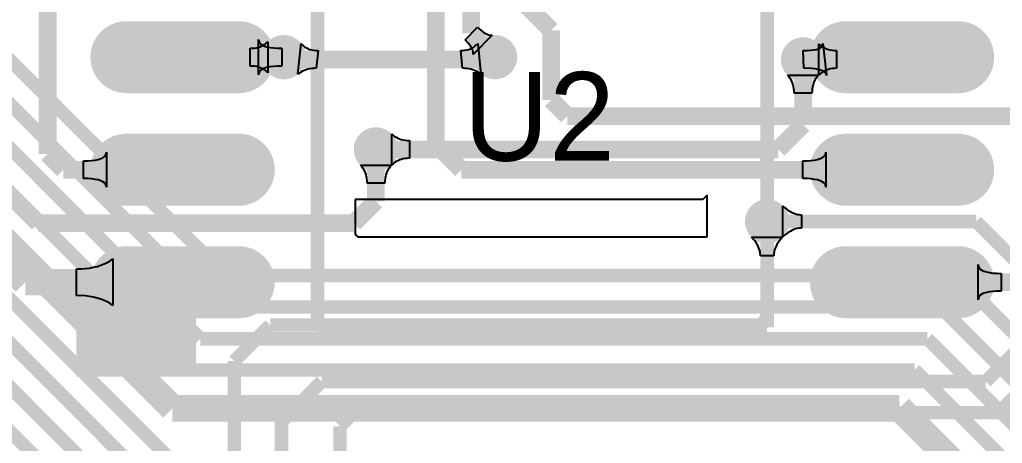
# Model space of a CAD drawing. Extents: x 53.3 to 135, y 28 to 125.4.
# Drawn here: x 95.95 to 107.05, y 76.39 to 81.17 of the extents above; entities that cross this region are included whole.
import ezdxf

# ---------------------------------------------------------------- set-up
doc = ezdxf.new("R2010")
doc.units = 0
doc.header["$MEASUREMENT"] = 0
for name, color, linetype in [('BOTTOMLAYER', 5, 'CONTINUOUS'), ('MULTILAYER', 9, 'CONTINUOUS'), ('TOPLAYER', 1, 'CONTINUOUS'), ('TOPOVERLAY', 2, 'CONTINUOUS'), ('TOPPASTE', 8, 'CONTINUOUS'), ('TOPSOLDER', 216, 'CONTINUOUS')]:
    doc.layers.add(name, color=color, linetype=linetype)

msp = doc.modelspace()

# ---------------------------------------------------------------- linework, layer by layer
at = {"layer": 'BOTTOMLAYER'}
for p, q in [((99.092832, 80.554368), (99.128392, 80.902556)), ((99.128392, 80.902556), (99.142012, 80.887098)), ((99.142012, 80.887098), (99.156898, 80.873267)), ((99.156898, 80.873267), (99.173053, 80.861063)), ((99.173053, 80.861063), (99.190475, 80.850489)), ((99.190475, 80.850489), (99.209164, 80.841538)), ((99.209164, 80.841538), (99.229118, 80.834217)), ((99.229118, 80.834217), (99.25034, 80.828523)), ((99.25034, 80.828523), (99.272829, 80.824454)), ((99.272829, 80.824454), (99.296586, 80.822013)), ((100.957014, 80.822013), (100.980771, 80.824454)), ((100.980771, 80.824454), (101.00326, 80.828523)), ((101.00326, 80.828523), (101.024482, 80.834217)), ((101.024482, 80.834217), (101.044436, 80.841538)), ((101.044436, 80.841538), (101.063125, 80.850489)), ((101.063125, 80.850489), (101.080547, 80.861063)), ((101.080547, 80.861063), (101.096702, 80.873267)), ((101.096702, 80.873267), (101.111588, 80.887098)), ((101.111588, 80.887098), (101.125208, 80.902556)), ((101.125208, 80.902556), (101.160768, 80.554368)), ((99.296586, 80.822013), (99.32161, 80.8212)), ((99.32161, 80.8212), (99.299273, 80.6212)), ((100.93199, 80.8212), (100.957014, 80.822013)), ((100.954327, 80.6212), (100.93199, 80.8212)), ((99.184633, 80.604492), (99.164445, 80.597141)), ((99.205735, 80.610507), (99.184633, 80.604492)), ((99.227749, 80.615185), (99.205735, 80.610507)), ((99.250678, 80.618528), (99.227749, 80.615185)), ((99.274518, 80.620532), (99.250678, 80.618528)), ((99.299273, 80.6212), (99.274518, 80.620532)), ((100.979082, 80.620532), (100.954327, 80.6212)), ((101.002922, 80.618528), (100.979082, 80.620532)), ((101.025851, 80.615185), (101.002922, 80.618528)), ((101.047865, 80.610507), (101.025851, 80.615185)), ((101.068967, 80.604492), (101.047865, 80.610507)), ((101.089155, 80.597141), (101.068967, 80.604492)), ((99.109365, 80.567065), (99.092832, 80.554368)), ((99.126812, 80.578427), (99.109365, 80.567065)), ((99.145171, 80.588452), (99.126812, 80.578427)), ((99.164445, 80.597141), (99.145171, 80.588452)), ((101.108429, 80.588452), (101.089155, 80.597141)), ((101.126788, 80.578427), (101.108429, 80.588452)), ((101.144235, 80.567065), (101.126788, 80.578427)), ((101.160768, 80.554368), (101.144235, 80.567065)), ((104.639651, 80.527426), (104.625399, 80.542663)), ((104.625399, 80.542663), (104.975401, 80.542663)), ((104.652399, 80.511117), (104.639651, 80.527426)), ((104.663651, 80.493735), (104.652399, 80.511117)), ((104.6734, 80.475282), (104.663651, 80.493735)), ((104.937149, 80.493735), (104.9274, 80.475282)), ((104.948401, 80.511117), (104.937149, 80.493735)), ((104.961149, 80.527426), (104.948401, 80.511117)), ((104.975401, 80.542663), (104.961149, 80.527426)), ((104.68165, 80.45576), (104.6734, 80.475282)), ((104.688401, 80.435166), (104.68165, 80.45576)), ((104.693651, 80.413499), (104.688401, 80.435166)), ((104.6974, 80.390761), (104.693651, 80.413499)), ((104.699651, 80.366951), (104.6974, 80.390761)), ((104.9034, 80.390761), (104.901149, 80.366951)), ((104.907149, 80.413499), (104.9034, 80.390761)), ((104.912399, 80.435166), (104.907149, 80.413499)), ((104.91915, 80.45576), (104.912399, 80.435166)), ((104.9274, 80.475282), (104.91915, 80.45576)), ((104.7004, 80.342072), (104.699651, 80.366951)), ((104.9004, 80.342072), (104.7004, 80.342072)), ((104.901149, 80.366951), (104.9004, 80.342072)), ((100.152937, 79.530199), (100.152937, 79.880201)), ((100.152937, 79.880201), (100.168174, 79.865949)), ((100.168174, 79.865949), (100.184483, 79.853201)), ((100.184483, 79.853201), (100.201865, 79.841949)), ((100.201865, 79.841949), (100.220318, 79.8322)), ((100.220318, 79.8322), (100.23984, 79.82395)), ((100.23984, 79.82395), (100.260434, 79.817199)), ((100.260434, 79.817199), (100.282101, 79.811949)), ((100.282101, 79.811949), (100.304839, 79.8082)), ((100.304839, 79.8082), (100.328649, 79.805949)), ((100.328649, 79.805949), (100.353528, 79.8052)), ((100.353528, 79.8052), (100.353528, 79.6052)), ((100.304839, 79.6022), (100.282101, 79.598451)), ((100.328649, 79.604451), (100.304839, 79.6022)), ((100.353528, 79.6052), (100.328649, 79.604451)), ((100.168174, 79.544451), (100.152937, 79.530199)), ((100.184483, 79.557199), (100.168174, 79.544451)), ((100.201865, 79.568451), (100.184483, 79.557199)), ((100.220318, 79.5782), (100.201865, 79.568451)), ((100.23984, 79.58645), (100.220318, 79.5782)), ((100.260434, 79.593201), (100.23984, 79.58645)), ((100.282101, 79.598451), (100.260434, 79.593201)), ((103.717009, 79.189191), (103.667829, 79.140012)), ((103.717009, 78.717145), (103.717009, 79.189191)), ((103.667829, 79.140012), (99.740291, 79.140012)), ((99.740291, 79.140012), (99.740291, 78.745509)), ((104.572537, 78.717399), (104.572537, 79.067401)), ((104.572537, 79.067401), (104.5921, 79.04859)), ((104.5921, 79.04859), (104.611973, 79.03176)), ((104.611973, 79.03176), (104.632158, 79.016911)), ((104.632158, 79.016911), (104.652656, 79.004041)), ((104.652656, 79.004041), (104.673463, 78.993152)), ((104.673463, 78.993152), (104.694581, 78.984241)), ((104.694581, 78.984241), (104.716011, 78.97731)), ((104.716011, 78.97731), (104.737751, 78.972362)), ((104.737751, 78.972362), (104.759803, 78.96939)), ((104.759803, 78.96939), (104.782168, 78.968402)), ((104.782168, 78.968402), (104.782168, 78.816398)), ((99.740291, 78.745509), (99.768655, 78.717145)), ((99.768655, 78.717145), (103.717009, 78.717145)), ((104.5921, 78.73621), (104.572537, 78.717399)), ((104.611973, 78.75304), (104.5921, 78.73621)), ((104.632158, 78.767889), (104.611973, 78.75304)), ((104.652656, 78.780759), (104.632158, 78.767889)), ((104.673463, 78.791648), (104.652656, 78.780759)), ((104.694581, 78.800559), (104.673463, 78.791648)), ((104.716011, 78.80749), (104.694581, 78.800559)), ((104.737751, 78.812438), (104.716011, 78.80749)), ((104.759803, 78.81541), (104.737751, 78.812438)), ((104.782168, 78.816398), (104.759803, 78.81541))]:
    msp.add_line(p, q, dxfattribs=at)
for points, const_width in [([(95.470515, 81.085604), (98.273319, 78.2828)], 0.152001), ([(95.324714, 80.733603), (98.131117, 77.9272)], 0.152001), ([(98.933, 80.7212), (101.3206, 80.7212)], 0.2), ([(104.8004, 79.9846), (104.8004, 80.7212)], 0.2), ([(95.178913, 80.381602), (97.992514, 77.568001)], 0.152001), ([(95.033112, 80.029601), (97.846713, 77.216)], 0.152001), ([(104.521, 79.7052), (104.8004, 79.9846)], 0.2), ([(94.856658, 79.6036), (97.676058, 76.7842)], 0.299999), ([(99.9744, 79.7052), (104.521, 79.7052)], 0.2), ([(94.722203, 79.135602), (97.657806, 76.2)], 0.152001), ([(104.394, 78.8924), (106.7562, 78.8924)], 0.152001), ([(106.7562, 78.8924), (108.5088, 77.1398)], 0.152001), ([(94.576402, 78.783602), (97.512007, 75.847997)], 0.152001), ([(94.430601, 78.431601), (97.377001, 75.485201)], 0.152001), ([(98.273319, 78.2828), (106.5276, 78.2828)], 0.152001), ([(106.5276, 78.2828), (110.714917, 74.095483)], 0.152001), ([(94.2848, 78.0796), (97.2312, 75.1332)], 0.152001), ([(98.131117, 77.9272), (106.3498, 77.9272)], 0.152001), ([(106.3498, 77.9272), (110.214918, 74.062082)], 0.152001), ([(97.992514, 77.568001), (106.205515, 77.568001)], 0.152001), ([(106.205515, 77.568001), (109.714919, 74.058597)], 0.152001), ([(97.846713, 77.216), (106.059714, 77.216)], 0.152001), ([(106.059714, 77.216), (109.21492, 74.060794)], 0.152001), ([(97.676058, 76.7842), (105.889059, 76.7842)], 0.299999), ([(105.889059, 76.7842), (108.714921, 73.958338)], 0.299999)]:
    msp.add_lwpolyline(points, dxfattribs=dict(at, const_width=const_width))
at = {"layer": 'BOTTOMLAYER', "const_width": 0.249999}
for points in [[(98.808002, 80.7466, 1), (99.057998, 80.7466, 1)], [(101.195602, 80.7466, 1), (101.445598, 80.7466, 1)], [(104.675402, 80.7212, 1), (104.925398, 80.7212, 1)], [(99.849402, 79.7052, 1), (100.099398, 79.7052, 1)], [(104.269002, 78.8924, 1), (104.518998, 78.8924, 1)]]:
    msp.add_lwpolyline(points, format="xyb", close=True, dxfattribs=at)
at = {"layer": 'MULTILAYER', "const_width": 0.249999}
for points in [[(98.808002, 80.7466, 1), (99.057998, 80.7466, 1)], [(101.195602, 80.7466, 1), (101.445598, 80.7466, 1)], [(104.675402, 80.7212, 1), (104.925398, 80.7212, 1)], [(99.849402, 79.7052, 1), (100.099398, 79.7052, 1)], [(104.269002, 78.8924, 1), (104.518998, 78.8924, 1)]]:
    msp.add_lwpolyline(points, format="xyb", close=True, dxfattribs=at)
at = {"layer": 'TOPLAYER'}
for p, q in [((100.981805, 80.943973), (101.123227, 81.085395)), ((101.123227, 81.085395), (101.142739, 81.066637)), ((101.142739, 81.066637), (101.179836, 81.035576)), ((98.649465, 80.548455), (98.649465, 80.944745)), ((98.649465, 80.944745), (98.652073, 80.926097)), ((101.017169, 80.905591), (100.981805, 80.943973)), ((101.289427, 80.994649), (101.072551, 80.777773)), ((101.179836, 81.035576), (101.19742, 81.023275)), ((101.19742, 81.023275), (101.214362, 81.013122)), ((101.214362, 81.013122), (101.230661, 81.005124)), ((101.230661, 81.005124), (101.246315, 80.999277)), ((101.246315, 80.999277), (101.261329, 80.995583)), ((101.261329, 80.995583), (101.275698, 80.994039)), ((101.275698, 80.994039), (101.289427, 80.994649)), ((98.553872, 80.8466), (98.578751, 80.847349)), ((98.553872, 80.6466), (98.553872, 80.8466)), ((98.578751, 80.847349), (98.602561, 80.8496)), ((98.602561, 80.8496), (98.625299, 80.853349)), ((98.625299, 80.853349), (98.646966, 80.858599)), ((98.646966, 80.858599), (98.66756, 80.86535)), ((98.652073, 80.926097), (98.659894, 80.909411)), ((98.659894, 80.909411), (98.672932, 80.89469)), ((98.66756, 80.86535), (98.687082, 80.8736)), ((98.672932, 80.89469), (98.691182, 80.881931)), ((98.687082, 80.8736), (98.705535, 80.883349)), ((98.691182, 80.881931), (98.714646, 80.871136)), ((98.705535, 80.883349), (98.722917, 80.894601)), ((98.714646, 80.871136), (98.743328, 80.862302)), ((98.722917, 80.894601), (98.739226, 80.907349)), ((98.739226, 80.907349), (98.754463, 80.921601)), ((98.743328, 80.862302), (98.777222, 80.855434)), ((98.754463, 80.921601), (98.754463, 80.571599)), ((98.777222, 80.855434), (98.81633, 80.850527)), ((98.81633, 80.850527), (98.860653, 80.84758)), ((98.860653, 80.84758), (98.910191, 80.8466)), ((98.910191, 80.8466), (98.910191, 80.6466)), ((101.031624, 80.887364), (101.017169, 80.905591)), ((101.043925, 80.86978), (101.031624, 80.887364)), ((101.054078, 80.852838), (101.043925, 80.86978)), ((101.062076, 80.836539), (101.054078, 80.852838)), ((101.067923, 80.820885), (101.062076, 80.836539)), ((104.844614, 80.821997), (104.918535, 80.828375)), ((104.918535, 80.828375), (104.948241, 80.833958)), ((104.948241, 80.833958), (104.973112, 80.841134)), ((104.973112, 80.841134), (104.993145, 80.849904)), ((104.978937, 80.546199), (104.978937, 80.896201)), ((104.978937, 80.896201), (104.994174, 80.881949)), ((104.993145, 80.849904), (105.008342, 80.86027)), ((104.994174, 80.881949), (105.010483, 80.869201)), ((105.008342, 80.86027), (105.018705, 80.872228)), ((105.010483, 80.869201), (105.027865, 80.857949)), ((105.018705, 80.872228), (105.02423, 80.885784)), ((105.02423, 80.885784), (105.024918, 80.900933)), ((105.024918, 80.900933), (105.063897, 80.541467)), ((105.027865, 80.857949), (105.046318, 80.8482)), ((105.046318, 80.8482), (105.06584, 80.83995)), ((105.06584, 80.83995), (105.086434, 80.833199)), ((105.086434, 80.833199), (105.108101, 80.827949)), ((105.108101, 80.827949), (105.130839, 80.8242)), ((105.130839, 80.8242), (105.154649, 80.821949)), ((101.071616, 80.805871), (101.067923, 80.820885)), ((101.073161, 80.791502), (101.071616, 80.805871)), ((101.072551, 80.777773), (101.073161, 80.791502)), ((104.8004, 80.8212), (104.844614, 80.821997)), ((104.80833, 80.6212), (104.8004, 80.8212)), ((105.154649, 80.821949), (105.179528, 80.8212)), ((105.179528, 80.8212), (105.179528, 80.6212)), ((98.578751, 80.645851), (98.553872, 80.6466)), ((98.602561, 80.6436), (98.578751, 80.645851)), ((98.625299, 80.639851), (98.602561, 80.6436)), ((98.646966, 80.634601), (98.625299, 80.639851)), ((98.66756, 80.62785), (98.646966, 80.634601)), ((98.687082, 80.6196), (98.66756, 80.62785)), ((98.691182, 80.611269), (98.672932, 80.59851)), ((98.705535, 80.609851), (98.687082, 80.6196)), ((98.714646, 80.622064), (98.691182, 80.611269)), ((98.722917, 80.598599), (98.705535, 80.609851)), ((98.743328, 80.630898), (98.714646, 80.622064)), ((98.777222, 80.637766), (98.743328, 80.630898)), ((98.860653, 80.64562), (98.777222, 80.637766)), ((98.910191, 80.6466), (98.860653, 80.64562)), ((104.897568, 80.61801), (104.80833, 80.6212)), ((104.935038, 80.614025), (104.897568, 80.61801)), ((104.967743, 80.608442), (104.935038, 80.614025)), ((104.995683, 80.601266), (104.967743, 80.608442)), ((105.06584, 80.60245), (105.046318, 80.5942)), ((105.086434, 80.609201), (105.06584, 80.60245)), ((105.108101, 80.614451), (105.086434, 80.609201)), ((105.130839, 80.6182), (105.108101, 80.614451)), ((105.154649, 80.620451), (105.130839, 80.6182)), ((105.179528, 80.6212), (105.154649, 80.620451)), ((98.652073, 80.567103), (98.649465, 80.548455)), ((98.659894, 80.583789), (98.652073, 80.567103)), ((98.672932, 80.59851), (98.659894, 80.583789)), ((98.739226, 80.585851), (98.722917, 80.598599)), ((98.754463, 80.571599), (98.739226, 80.585851)), ((104.994174, 80.560451), (104.978937, 80.546199)), ((105.010483, 80.573199), (104.994174, 80.560451)), ((105.018855, 80.592496), (104.995683, 80.601266)), ((105.027865, 80.584451), (105.010483, 80.573199)), ((105.037265, 80.58213), (105.018855, 80.592496)), ((105.046318, 80.5942), (105.027865, 80.584451)), ((105.050907, 80.570172), (105.037265, 80.58213)), ((105.059785, 80.556616), (105.050907, 80.570172)), ((105.063897, 80.541467), (105.059785, 80.556616)), ((96.865354, 79.601136), (96.888818, 79.611931)), ((96.888818, 79.611931), (96.907068, 79.62469)), ((96.907068, 79.62469), (96.920106, 79.639411)), ((96.920106, 79.639411), (96.927927, 79.656097)), ((96.927927, 79.656097), (96.930535, 79.674745)), ((96.930535, 79.674745), (96.930535, 79.278455)), ((104.993354, 79.601136), (105.016818, 79.611931)), ((105.016818, 79.611931), (105.035068, 79.62469)), ((105.035068, 79.62469), (105.048106, 79.639411)), ((105.048106, 79.639411), (105.055927, 79.656097)), ((105.055927, 79.656097), (105.058535, 79.674745)), ((105.058535, 79.674745), (105.058535, 79.278455)), ((96.669809, 79.5766), (96.719347, 79.57758)), ((96.669809, 79.3766), (96.669809, 79.5766)), ((96.719347, 79.57758), (96.802778, 79.585434)), ((96.802778, 79.585434), (96.836672, 79.592302)), ((96.836672, 79.592302), (96.865354, 79.601136)), ((99.813651, 79.511426), (99.799399, 79.526663)), ((99.799399, 79.526663), (100.149401, 79.526663)), ((99.826399, 79.495117), (99.813651, 79.511426)), ((99.837651, 79.477735), (99.826399, 79.495117)), ((100.122401, 79.495117), (100.111149, 79.477735)), ((100.135149, 79.511426), (100.122401, 79.495117)), ((100.149401, 79.526663), (100.135149, 79.511426)), ((104.797809, 79.5766), (104.847347, 79.57758)), ((104.797809, 79.3766), (104.797809, 79.5766)), ((104.847347, 79.57758), (104.930778, 79.585434)), ((104.930778, 79.585434), (104.964672, 79.592302)), ((104.964672, 79.592302), (104.993354, 79.601136)), ((99.8474, 79.459282), (99.837651, 79.477735)), ((99.85565, 79.43976), (99.8474, 79.459282)), ((99.862401, 79.419166), (99.85565, 79.43976)), ((99.867651, 79.397499), (99.862401, 79.419166)), ((99.8714, 79.374761), (99.867651, 79.397499)), ((100.081149, 79.397499), (100.0774, 79.374761)), ((100.086399, 79.419166), (100.081149, 79.397499)), ((100.09315, 79.43976), (100.086399, 79.419166)), ((100.1014, 79.459282), (100.09315, 79.43976)), ((100.111149, 79.477735), (100.1014, 79.459282)), ((96.719347, 79.37562), (96.669809, 79.3766)), ((96.76367, 79.372673), (96.719347, 79.37562)), ((96.802778, 79.367766), (96.76367, 79.372673)), ((96.836672, 79.360898), (96.802778, 79.367766)), ((96.865354, 79.352064), (96.836672, 79.360898)), ((96.888818, 79.341269), (96.865354, 79.352064)), ((96.907068, 79.32851), (96.888818, 79.341269)), ((96.920106, 79.313789), (96.907068, 79.32851)), ((96.927927, 79.297103), (96.920106, 79.313789)), ((96.930535, 79.278455), (96.927927, 79.297103)), ((99.873651, 79.350951), (99.8714, 79.374761)), ((99.8744, 79.326072), (99.873651, 79.350951)), ((100.0744, 79.326072), (99.8744, 79.326072)), ((100.075149, 79.350951), (100.0744, 79.326072)), ((100.0774, 79.374761), (100.075149, 79.350951)), ((104.847347, 79.37562), (104.797809, 79.3766)), ((104.89167, 79.372673), (104.847347, 79.37562)), ((104.930778, 79.367766), (104.89167, 79.372673)), ((104.964672, 79.360898), (104.930778, 79.367766)), ((104.993354, 79.352064), (104.964672, 79.360898)), ((105.016818, 79.341269), (104.993354, 79.352064)), ((105.035068, 79.32851), (105.016818, 79.341269)), ((105.048106, 79.313789), (105.035068, 79.32851)), ((105.055927, 79.297103), (105.048106, 79.313789)), ((105.058535, 79.278455), (105.055927, 79.297103)), ((104.23781, 78.6943), (104.218999, 78.713863)), ((104.218999, 78.713863), (104.569001, 78.713863)), ((104.25464, 78.674427), (104.23781, 78.6943)), ((104.269489, 78.654242), (104.25464, 78.674427)), ((104.282359, 78.633744), (104.269489, 78.654242)), ((104.293248, 78.612936), (104.282359, 78.633744)), ((104.302159, 78.591819), (104.293248, 78.612936)), ((104.494752, 78.612936), (104.485841, 78.591819)), ((104.505641, 78.633744), (104.494752, 78.612936)), ((104.518511, 78.654242), (104.505641, 78.633744)), ((104.53336, 78.674427), (104.518511, 78.654242)), ((104.55019, 78.6943), (104.53336, 78.674427)), ((104.569001, 78.713863), (104.55019, 78.6943)), ((104.30909, 78.570389), (104.302159, 78.591819)), ((104.314038, 78.548649), (104.30909, 78.570389)), ((104.31701, 78.526597), (104.314038, 78.548649)), ((104.317998, 78.504232), (104.31701, 78.526597)), ((104.470002, 78.504232), (104.317998, 78.504232)), ((104.47099, 78.526597), (104.470002, 78.504232)), ((104.473962, 78.548649), (104.47099, 78.526597)), ((104.47891, 78.570389), (104.473962, 78.548649)), ((104.485841, 78.591819), (104.47891, 78.570389)), ((96.783342, 78.374773), (96.825735, 78.384994)), ((96.825735, 78.384994), (96.865803, 78.397489)), ((96.865803, 78.397489), (96.903545, 78.412254)), ((96.903545, 78.412254), (96.938963, 78.429289)), ((96.938963, 78.429289), (96.972056, 78.448598)), ((96.972056, 78.448598), (97.002824, 78.470178)), ((97.002824, 78.470178), (97.002824, 77.943022)), ((106.777465, 78.008455), (106.777465, 78.404745)), ((106.777465, 78.404745), (106.780073, 78.386097)), ((106.780073, 78.386097), (106.787894, 78.369411)), ((96.590521, 78.3566), (96.642215, 78.357735)), ((96.590521, 78.0566), (96.590521, 78.3566)), ((96.642215, 78.357735), (96.738625, 78.366821)), ((96.738625, 78.366821), (96.783342, 78.374773)), ((106.787894, 78.369411), (106.800932, 78.35469)), ((106.800932, 78.35469), (106.819182, 78.341931)), ((106.819182, 78.341931), (106.842646, 78.331136)), ((106.842646, 78.331136), (106.871328, 78.322302)), ((106.871328, 78.322302), (106.905222, 78.315434)), ((106.905222, 78.315434), (106.94433, 78.310527)), ((106.94433, 78.310527), (106.988653, 78.30758)), ((106.988653, 78.30758), (107.038191, 78.3066)), ((107.038191, 78.3066), (107.038191, 78.1066)), ((96.691582, 78.052056), (96.590521, 78.0566)), ((96.738625, 78.046379), (96.691582, 78.052056)), ((106.800932, 78.05851), (106.787894, 78.043789)), ((106.819182, 78.071269), (106.800932, 78.05851)), ((106.842646, 78.082064), (106.819182, 78.071269)), ((106.871328, 78.090898), (106.842646, 78.082064)), ((106.905222, 78.097766), (106.871328, 78.090898)), ((106.988653, 78.10562), (106.905222, 78.097766)), ((107.038191, 78.1066), (106.988653, 78.10562)), ((96.783342, 78.038427), (96.738625, 78.046379)), ((96.825735, 78.028206), (96.783342, 78.038427)), ((96.865803, 78.015711), (96.825735, 78.028206)), ((96.903545, 78.000946), (96.865803, 78.015711)), ((96.938963, 77.983911), (96.903545, 78.000946)), ((96.972056, 77.964602), (96.938963, 77.983911)), ((97.002824, 77.943022), (96.972056, 77.964602)), ((106.780073, 78.027103), (106.777465, 78.008455)), ((106.787894, 78.043789), (106.780073, 78.027103))]:
    msp.add_line(p, q, dxfattribs=at)
for points, const_width in [([(100.650878, 79.765322), (100.650878, 88.057812)], 0.2), ([(101.050877, 81.016323), (101.050877, 88.057812)], 0.2), ([(96.266, 79.6544), (96.266, 82.6262)], 0.2), ([(101.450877, 81.556123), (101.9556, 81.0514)], 0.2), ([(98.425, 80.7466), (97.155, 80.7466)], 0.6096), ([(101.050877, 81.016323), (101.3206, 80.7466)], 0.2), ([(101.9556, 80.264), (101.9556, 81.0514)], 0.2), ([(106.553, 80.7466), (105.283, 80.7466)], 0.6096), ([(97.8154, 80.7466), (98.933, 80.7466)], 0.2), ([(104.8004, 80.7212), (105.8926, 80.7212)], 0.2), ([(101.9556, 80.264), (102.138201, 80.081399)], 0.2), ([(102.138201, 80.081399), (107.319801, 80.081399)], 0.2), ([(100.650878, 79.765322), (100.9396, 79.4766)], 0.2), ([(96.266, 79.6544), (96.4438, 79.4766)], 0.2), ([(98.425, 79.4766), (97.155, 79.4766)], 0.6096), ([(99.9744, 79.121), (99.9744, 79.7052)], 0.2), ([(106.553, 79.4766), (105.283, 79.4766)], 0.6096), ([(96.4438, 79.4766), (97.79, 79.4766)], 0.2), ([(100.9396, 79.4766), (105.918, 79.4766)], 0.2), ([(95.7834, 79.248), (96.159599, 78.871801)], 0.2), ([(99.725201, 78.871801), (99.9744, 79.121)], 0.2), ([(95.2246, 78.994), (96.012, 78.2066)], 0.299999), ([(96.159599, 78.871801), (99.725201, 78.871801)], 0.2), ([(104.394, 77.8002), (104.394, 78.8924)], 0.152001), ([(98.425, 78.2066), (97.155, 78.2066)], 0.6096), ([(106.553, 78.2066), (105.283, 78.2066)], 0.6096), ([(96.012, 78.2066), (97.79, 78.2066)], 0.299999), ([(105.918, 78.2066), (107.2896, 78.2066)], 0.2), ([(106.864605, 77.085607), (107.993396, 78.214398)], 0.152001), ([(107.010406, 76.733606), (108.345397, 78.068597)], 0.152001), ([(104.3178, 77.724), (104.394, 77.8002)], 0.152001), ([(98.3742, 77.3176), (98.7806, 77.724)], 0.152001), ([(98.7806, 77.724), (104.3178, 77.724)], 0.152001), ([(98.3742, 75.3364), (98.3742, 77.3176)], 0.152001), ([(98.9076, 76.6318), (99.361407, 77.085607)], 0.152001), ([(99.361407, 77.085607), (106.864605, 77.085607)], 0.152001), ([(99.568, 76.581), (99.720606, 76.733606)], 0.152001), ([(99.720606, 76.733606), (107.010406, 76.733606)], 0.152001), ([(98.9076, 71.9074), (98.9076, 76.6318)], 0.152001), ([(99.568, 71.501), (99.568, 76.581)], 0.152001)]:
    msp.add_lwpolyline(points, dxfattribs=dict(at, const_width=const_width))
for points, const_width in [([(97.0026, 80.7466, 1), (97.3074, 80.7466, 1)], 0.3048), ([(98.2726, 80.7466, 1), (98.5774, 80.7466, 1)], 0.3048), ([(105.1306, 80.7466, 1), (105.4354, 80.7466, 1)], 0.3048), ([(106.4006, 80.7466, 1), (106.7054, 80.7466, 1)], 0.3048), ([(98.808002, 80.7466, 1), (99.057998, 80.7466, 1)], 0.249999), ([(101.195602, 80.7466, 1), (101.445598, 80.7466, 1)], 0.249999), ([(104.675402, 80.7212, 1), (104.925398, 80.7212, 1)], 0.249999), ([(99.849402, 79.7052, 1), (100.099398, 79.7052, 1)], 0.249999), ([(97.0026, 79.4766, 1), (97.3074, 79.4766, 1)], 0.3048), ([(98.2726, 79.4766, 1), (98.5774, 79.4766, 1)], 0.3048), ([(105.1306, 79.4766, 1), (105.4354, 79.4766, 1)], 0.3048), ([(106.4006, 79.4766, 1), (106.7054, 79.4766, 1)], 0.3048), ([(104.269002, 78.8924, 1), (104.518998, 78.8924, 1)], 0.249999), ([(97.0026, 78.2066, 1), (97.3074, 78.2066, 1)], 0.3048), ([(98.2726, 78.2066, 1), (98.5774, 78.2066, 1)], 0.3048), ([(105.1306, 78.2066, 1), (105.4354, 78.2066, 1)], 0.3048), ([(106.4006, 78.2066, 1), (106.7054, 78.2066, 1)], 0.3048)]:
    msp.add_lwpolyline(points, format="xyb", close=True, dxfattribs=dict(at, const_width=const_width))
msp.add_solid([(96.590521, 77.1398), (97.9424, 77.1398), (96.590521, 78.2066), (97.9424, 78.2066)], dxfattribs=at)
at = {"layer": 'TOPOVERLAY', "const_width": 0.1524}
for points in [[(99.314, 77.6986), (99.314, 82.5246)], [(104.394, 77.6986), (104.394, 82.5246)], [(99.314, 77.6986), (104.394, 77.6986)]]:
    msp.add_lwpolyline(points, dxfattribs=at)
at = {"layer": 'TOPPASTE', "const_width": 0.6096}
for points in [[(98.425, 80.7466), (97.155, 80.7466)], [(106.553, 80.7466), (105.283, 80.7466)], [(98.425, 79.4766), (97.155, 79.4766)], [(106.553, 79.4766), (105.283, 79.4766)], [(98.425, 78.2066), (97.155, 78.2066)], [(106.553, 78.2066), (105.283, 78.2066)]]:
    msp.add_lwpolyline(points, dxfattribs=at)
at = {"layer": 'TOPPASTE', "const_width": 0.3048}
for points in [[(97.0026, 80.7466, 1), (97.3074, 80.7466, 1)], [(98.2726, 80.7466, 1), (98.5774, 80.7466, 1)], [(105.1306, 80.7466, 1), (105.4354, 80.7466, 1)], [(106.4006, 80.7466, 1), (106.7054, 80.7466, 1)], [(97.0026, 79.4766, 1), (97.3074, 79.4766, 1)], [(98.2726, 79.4766, 1), (98.5774, 79.4766, 1)], [(105.1306, 79.4766, 1), (105.4354, 79.4766, 1)], [(106.4006, 79.4766, 1), (106.7054, 79.4766, 1)], [(97.0026, 78.2066, 1), (97.3074, 78.2066, 1)], [(98.2726, 78.2066, 1), (98.5774, 78.2066, 1)], [(105.1306, 78.2066, 1), (105.4354, 78.2066, 1)], [(106.4006, 78.2066, 1), (106.7054, 78.2066, 1)]]:
    msp.add_lwpolyline(points, format="xyb", close=True, dxfattribs=at)
at = {"layer": 'TOPSOLDER', "const_width": 0.8128}
for points in [[(98.425, 80.7466), (97.155, 80.7466)], [(106.553, 80.7466), (105.283, 80.7466)], [(98.425, 79.4766), (97.155, 79.4766)], [(106.553, 79.4766), (105.283, 79.4766)], [(98.425, 78.2066), (97.155, 78.2066)], [(106.553, 78.2066), (105.283, 78.2066)]]:
    msp.add_lwpolyline(points, dxfattribs=at)
at = {"layer": 'TOPSOLDER', "const_width": 0.4064}
for points in [[(96.9518, 80.7466, 1), (97.3582, 80.7466, 1)], [(98.2218, 80.7466, 1), (98.6282, 80.7466, 1)], [(105.0798, 80.7466, 1), (105.4862, 80.7466, 1)], [(106.3498, 80.7466, 1), (106.7562, 80.7466, 1)], [(96.9518, 79.4766, 1), (97.3582, 79.4766, 1)], [(98.2218, 79.4766, 1), (98.6282, 79.4766, 1)], [(105.0798, 79.4766, 1), (105.4862, 79.4766, 1)], [(106.3498, 79.4766, 1), (106.7562, 79.4766, 1)], [(96.9518, 78.2066, 1), (97.3582, 78.2066, 1)], [(98.2218, 78.2066, 1), (98.6282, 78.2066, 1)], [(105.0798, 78.2066, 1), (105.4862, 78.2066, 1)], [(106.3498, 78.2066, 1), (106.7562, 78.2066, 1)]]:
    msp.add_lwpolyline(points, format="xyb", close=True, dxfattribs=at)

# ---------------------------------------------------------------- texts
at = {"layer": 'TOPOVERLAY'}
msp.add_text('U2', height=1.000001, dxfattribs=at).set_placement((100.965, 79.5782))

doc.saveas('drawing.dxf')
